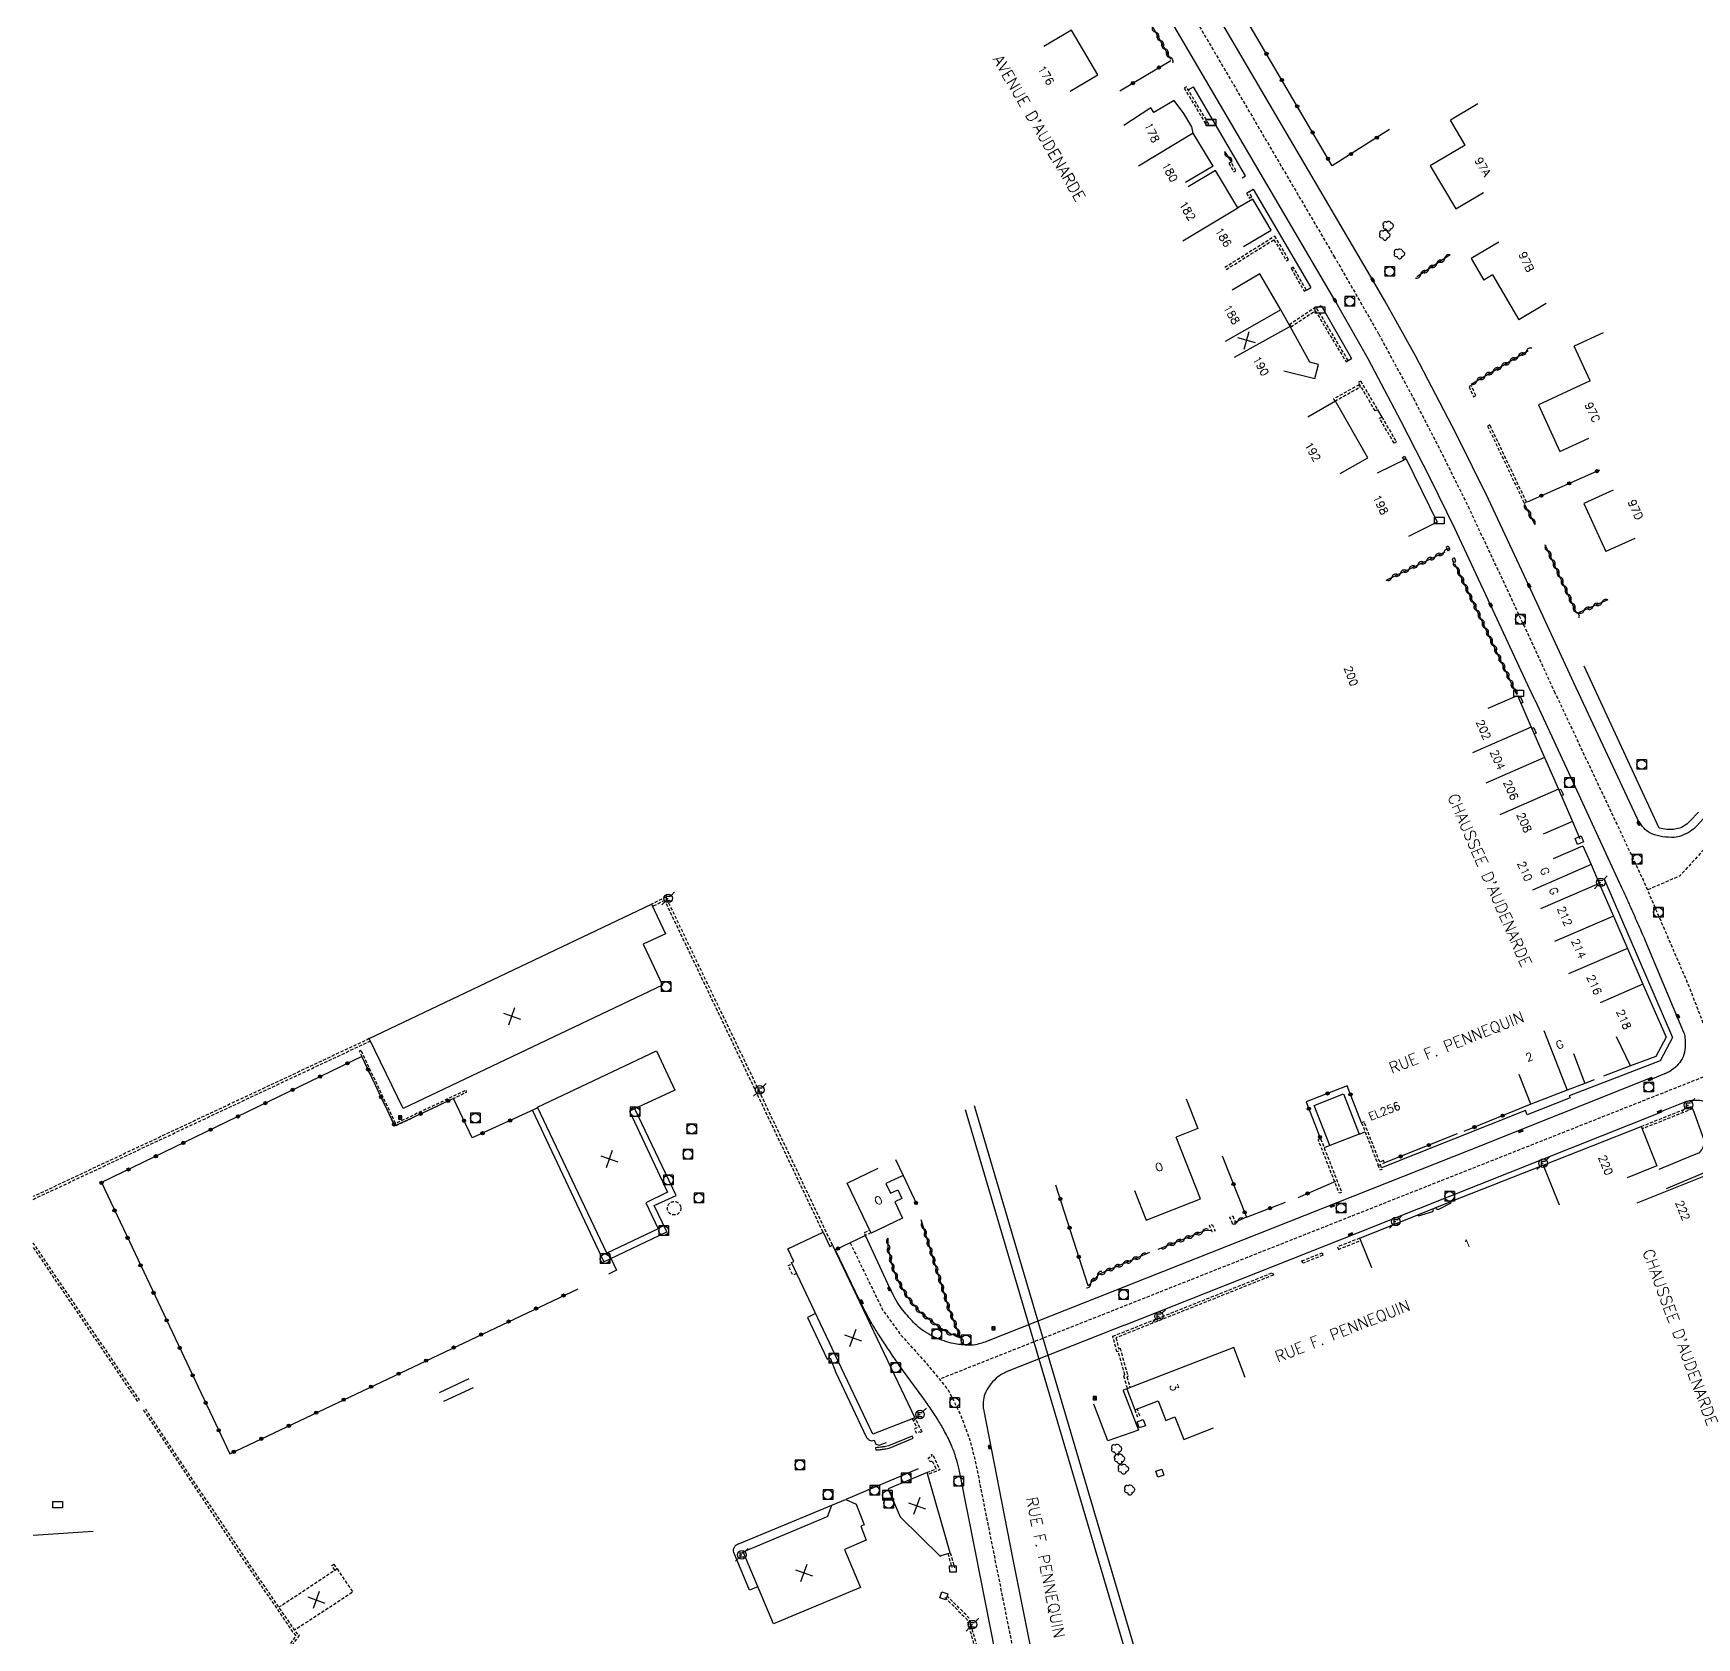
# Model space of a CAD drawing. Header units: millimetres. Extents: x 79999 to 81000, y 146000 to 147001.
# Drawn here: x 80000 to 80259.8, y 146165.5 to 146416.1 of the extents above; entities that cross this region are included whole.
import ezdxf
from ezdxf.enums import TextEntityAlignment as Align

# ---------------------------------------------------------------- set-up
doc = ezdxf.new("R2010")
doc.units = ezdxf.units.MM
doc.linetypes.add('DASHED', pattern=[0.75, 0.5, -0.25])
doc.layers.get('0').update_dxf_attribs({"linetype": 'CONTINUOUS'})
for name, color, linetype in [('W0001', 6, 'DASHED'), ('W0008', 7, 'CONTINUOUS'), ('W0100', 7, 'CONTINUOUS'), ('W0105', 7, 'CONTINUOUS'), ('W0112', 1, 'DASHED'), ('W0300', 7, 'CONTINUOUS'), ('W0310', 3, 'CONTINUOUS'), ('W0322', 7, 'CONTINUOUS'), ('W0330', 7, 'CONTINUOUS'), ('W0400', 7, 'CONTINUOUS'), ('W0420', 7, 'CONTINUOUS'), ('W0471', 7, 'CONTINUOUS'), ('W0700', 7, 'CONTINUOUS'), ('W0984', 7, 'CONTINUOUS'), ('W0989', 7, 'CONTINUOUS'), ('W0991', 7, 'CONTINUOUS'), ('W1102', 7, 'CONTINUOUS'), ('W1471', 7, 'CONTINUOUS')]:
    doc.layers.add(name, color=color, linetype=linetype)
doc.styles.get("Standard").update_dxf_attribs({"font": 'romans.shx', "width": 0.85})

# ---------------------------------------------------------------- blocks, each defined once
blk = doc.blocks.new('T1471')
at = {"color": 0, "linetype": 'Continuous', "flags": 128}
blk.add_lwpolyline([(-0.75, -0.5), (-0.75, 0.5), (0.75, 0.5), (0.75, -0.5), (-0.75, -0.5)], dxfattribs=at)
blk = doc.blocks.new('T471')
for p, q in [((-0.333334, 0.333334), (-0.333334, -0.333334)), ((-0.333334, 0.333334), (0.333334, 0.333334)), ((-0.333334, 0), (0, 0)), ((0.500001, 0.500001), (1.000002, 1.000002)), ((-0.500001, -0.500001), (-1.000002, -1.000002)), ((-0.333334, -0.333334), (0.333334, -0.333334))]:
    blk.add_line(p, q)
blk.add_ellipse((0, 0), major_axis=(0.471405, 0.471405), ratio=1, start_param=5.4977871438, end_param=11.780972451)
blk = doc.blocks.new('T400')
for p, q in [((-0.15, 0.3), (0.15, 0.3)), ((-0.15, -0.25), (-0.15, 0.3)), ((-0.15, 0.15), (0.15, 0.15)), ((-0.15, 0), (0.15, 0)), ((0.15, 0.3), (0.15, -0.25)), ((-0.15, -0.15), (0.15, -0.15)), ((-0.15, -0.25), (-0.15, -0.3)), ((-0.15, -0.3), (0.15, -0.3)), ((0.15, -0.3), (0.15, -0.25))]:
    blk.add_line(p, q)
blk = doc.blocks.new('T420')
for p, q in [((0.75, 0.75), (-0.75, 0.75)), ((-0.75, 0.75), (-0.75, -0.75)), ((0.75, 0.75), (0.75, -0.75)), ((0.75, -0.75), (-0.75, -0.75))]:
    blk.add_line(p, q)
blk.add_ellipse((0, 0), major_axis=(-0.53, 0.53), ratio=1, start_param=3.926991, end_param=10.210176)
blk = doc.blocks.new('t112o')
at = {"color": 0, "linetype": 'Continuous'}
for p, q in [((-0.5, 0.5), (0.5, 0.5)), ((-0.5, -0.5), (-0.5, 0.5)), ((0.5, 0.5), (0.5, -0.5)), ((0.5, -0.5), (-0.5, -0.5))]:
    blk.add_line(p, q, dxfattribs=at)
blk = doc.blocks.new('t322o')
at = {"color": 0, "linetype": 'Continuous'}
for radius in [0.25, 0.15]:
    blk.add_circle((0, 0), radius, dxfattribs=at)
blk = doc.blocks.new('t310o')
at = {"color": 0, "linetype": 'Continuous'}
for centre, start, end in [((-0.5, 0.38), 216.8699, 323.1304), ((0.5, -0.37), 36.8699, 143.1303)]:
    blk.add_arc(centre, 0.625, start, end, dxfattribs=at)
blk = doc.blocks.new('t330o')
at = {"color": 0, "linetype": 'Continuous'}
for p, q in [((0.25, -0.25), (-0.25, 0.25)), ((-0.25, -0.25), (0.25, 0.25)), ((-0.25, 0.25), (-0.25, -0.25)), ((0.25, 0.25), (-0.25, 0.25)), ((0.25, -0.25), (0.25, 0.25)), ((-0.25, -0.25), (0.25, -0.25)), ((-0.25, -0.25), (-0.25, -0.25))]:
    blk.add_line(p, q, dxfattribs=at)
blk = doc.blocks.new('T300')
for p, q in [((-0.8, 0.51), (-0.86, 0.34)), ((-0.86, 0.34), (-0.86, 0.17)), ((-0.86, 0.17), (-0.74, 0.06)), ((-0.69, 0.63), (-0.8, 0.51)), ((-0.8, -0.06), (-0.74, 0.06)), ((-0.74, 0.06), (-0.69, 0.11)), ((-0.57, 0.69), (-0.69, 0.63)), ((-0.46, 0.69), (-0.57, 0.69)), ((-0.29, 0.63), (-0.46, 0.69)), ((-0.29, 0.63), (-0.17, 0.74)), ((-0.23, 0.57), (-0.29, 0.63)), ((-0.17, 0.74), (-0.06, 0.8)), ((-0.06, 0.8), (0.06, 0.8)), ((0.06, 0.8), (0.23, 0.74)), ((0.23, 0.74), (0.34, 0.63)), ((0.34, 0.63), (0.4, 0.51)), ((0.46, 0.46), (0.34, 0.46)), ((0.4, 0.51), (0.4, 0.46)), ((0.57, 0.4), (0.46, 0.46)), ((0.57, 0.4), (0.69, 0.29)), ((0.69, 0.29), (0.74, 0.17)), ((0.74, 0.06), (0.69, -0.17)), ((0.74, 0.17), (0.74, 0.06)), ((-0.8, -0.17), (-0.8, -0.06)), ((-0.8, -0.23), (-0.8, -0.17)), ((-0.74, -0.34), (-0.8, -0.23)), ((-0.69, -0.4), (-0.74, -0.34)), ((-0.51, -0.46), (-0.69, -0.4)), ((-0.4, -0.46), (-0.51, -0.46)), ((-0.4, -0.46), (-0.34, -0.46)), ((-0.34, -0.46), (-0.34, -0.4)), ((-0.34, -0.51), (-0.34, -0.46)), ((-0.29, -0.63), (-0.34, -0.51)), ((-0.17, -0.74), (-0.29, -0.63)), ((-0.06, -0.8), (-0.17, -0.74)), ((0.06, -0.8), (-0.06, -0.8)), ((0.17, -0.74), (0.06, -0.8)), ((0.23, -0.69), (0.17, -0.74)), ((0.29, -0.46), (0.23, -0.46)), ((0.29, -0.63), (0.23, -0.69)), ((0.46, -0.4), (0.29, -0.46)), ((0.34, -0.51), (0.29, -0.63)), ((0.34, -0.51), (0.34, -0.46)), ((0.57, -0.34), (0.46, -0.4)), ((0.63, -0.29), (0.57, -0.34)), ((0.69, -0.17), (0.63, -0.29))]:
    blk.add_line(p, q)
blk = doc.blocks.new('t991o')
at = {"color": 0, "linetype": 'Continuous'}
for p, q in [((-1, 1), (1, -1)), ((-1, -1), (1, 1))]:
    blk.add_line(p, q, dxfattribs=at)

msp = doc.modelspace()

# ---------------------------------------------------------------- linework, layer by layer
at = {"layer": 'W0001'}
msp.add_lwpolyline([(80041.01, 146665.61), (80046.86, 146653.52), (80051.61, 146643.74), (80057.93, 146630.88), (80063.62, 146620.09), (80068.51, 146611.21), (80074.54, 146600.89), (80083.67, 146585.28), (80106.26, 146546.68), (80150.25, 146471.65), (80165.68, 146445.32), (80180.26, 146420.38), (80203.17, 146381.28), (80210.16, 146369.11), (80215.57, 146359.09), (80219.76, 146351.01), (80224.11, 146342.21), (80230.54, 146328.54), (80237.58, 146313.33)], dxfattribs=at)
at = {"layer": 'W0001', "flags": 128}
for points in [[(80237.58, 146313.33), (80251.44, 146283.9), (80258.61, 146267.27), (80269.66, 146238.44), (80275.57, 146222.79)], [(80266.99, 146295.27), (80257.16, 146284.48), (80252.13, 146282.31)], [(80263.63, 146254.19), (80141.54, 146205.9)], [(80127.59, 146227.22), (80132.67, 146216.72), (80135.5, 146212.83), (80139.43, 146208.48), (80142.93, 146204.21), (80144.84, 146200.33), (80146.31, 146196.39), (80147.25, 146192.62), (80147.96, 146188.98), (80155.82, 146149.71), (80156.1, 146146.93), (80156.1, 146145.08), (80155.58, 146143.54), (80154.36, 146142.08), (80152.59, 146140.82), (80150.43, 146139.58), (80147.43, 146138.16), (80023.21, 146080.04), (80015.71, 146073.47)]]:
    msp.add_lwpolyline(points, dxfattribs=at)
at = {"layer": 'W0008'}
for points in [[(80234.52, 146311.98), (80233.44, 146314.29), (80227.64, 146326.82), (80222.05, 146338.77), (80218.26, 146346.53), (80213.69, 146355.46), (80208.5, 146365.23), (80203.32, 146374.41), (80174.69, 146423.3), (80146.01, 146472.28), (80117.27, 146521.26), (80091.69, 146564.94), (80071.88, 146598.82), (80066.43, 146608.09), (80063.15, 146613.82), (80057.36, 146624.6), (80052.85, 146633.46), (80047.3, 146644.92), (80041.64, 146656.63), (80039.63, 146660.78), (80037.92, 146664.33)], [(80240.65, 146314.68), (80233.63, 146329.84), (80227.3, 146343.36), (80222.27, 146353.53), (80215.89, 146365.7), (80211.13, 146374.28), (80209.22, 146377.54), (80182.64, 146422.92), (80181.99, 146424.23), (80181.32, 146427.53), (80181.27, 146429.45), (80181.99, 146432.37), (80184.15, 146435.21), (80188.16, 146438.36), (80217.23, 146461.01)], [(80077.96, 146247.89), (80089.12, 146224.26), (80098.96, 146228.93), (80096.99, 146233.03), (80100.41, 146234.61), (80093.98, 146248.15)], [(80170.8, 146204.42), (80170.24, 146204.21), (80170.26, 146204.17), (80172.64, 146197.96), (80167.82, 146196.31), (80165.67, 146202.04)]]:
    msp.add_lwpolyline(points, dxfattribs=at)
at = {"layer": 'W0008', "flags": 128}
for points in [[(80260.12, 146294.48), (80258.8, 146293.08, -0.073998), (80257.71, 146292.22, -0.089129), (80256.62, 146291.83, -0.032063), (80255.76, 146291.74, -0.047191), (80255.18, 146291.77), (80253.98, 146291.96), (80242.25, 146317.27)], [(80265.91, 146298.91), (80259.79, 146292.27, -0.062951), (80258.81, 146291.45, -0.051468), (80257.43, 146290.75, -0.082507), (80256.33, 146290.52, -0.050201), (80254.51, 146290.63, -0.047266), (80252.83, 146291.07, -0.091097), (80252.04, 146291.53, -0.049547), (80251.13, 146292.5, -0.055902), (80250.51, 146293.51), (80240.65, 146314.68)], [(80234.52, 146311.98), (80240.46, 146299.22), (80247.76, 146283.39, -0.000335), (80249, 146280.7, -0.001203), (80249.35, 146279.95, -0.00271), (80249.54, 146279.52, -0.000429), (80250.74, 146276.8, -0.000403), (80251.89, 146274.17, -0.004001), (80252, 146273.91), (80257.77, 146260.11, -0.072098), (80257.99, 146259.25, -0.041828), (80258.03, 146257.73, -0.083676), (80257.69, 146256.24, -0.093073), (80256.94, 146255.09, -0.02908), (80256.04, 146254.25, -0.056296), (80255.5, 146253.91, -0.003449), (80254.94, 146253.63, -0.017846), (80254.82, 146253.58), (80252.91, 146252.81), (80252.83, 146253), (80224.41, 146241.66), (80203.6, 146233.43)], [(80170.47, 146214.36), (80206.98, 146228.84), (80254.38, 146247.66), (80254.36, 146247.76), (80258, 146249.22, -0.058811), (80258.77, 146249.43, -0.039862), (80259.93, 146249.51, -0.110599), (80261.12, 146249.22, -0.110595), (80262.08, 146248.46, -0.02401), (80262.65, 146247.69, -0.056238), (80262.83, 146247.32), (80272.42, 146221.62)], [(80259.2, 146248.1), (80260.93, 146243.27, -0.057929), (80260.92, 146242.69, -0.057929), (80260.78, 146242.13, -0.053495), (80260.54, 146241.66), (80260.2, 146241.24), (80258.81, 146240.67)], [(80203.6, 146233.43), (80149.15, 146211.9, -0.047386), (80147.19, 146211.3, -0.070722), (80145.82, 146211.21, -0.0273), (80143.75, 146211.48, -0.036804), (80142.26, 146211.88, -0.057104), (80139.36, 146213.26, -0.067335), (80137.27, 146215.01, -0.025416), (80135.4, 146217.27, -0.045393), (80134.54, 146218.68), (80133.49, 146220.82), (80129.98, 146228.36)]]:
    msp.add_lwpolyline(points, format="xyb", dxfattribs=at)
for points in [[(80232.28, 146312.45), (80231.98, 146312.32)], [(80232.28, 146312.45), (80232.67, 146311.59)], [(80232.67, 146311.59), (80232.36, 146311.45)], [(80234.37, 146307.62), (80234.1, 146307.5)], [(80234.37, 146307.62), (80234.76, 146306.8)], [(80234.76, 146306.8), (80234.46, 146306.67)], [(80238.6, 146298.02), (80238.29, 146297.89)], [(80238.6, 146298.02), (80239, 146297.17)], [(80239, 146297.17), (80238.67, 146297.03)], [(80245.3, 146284.15), (80256.05, 146259.28), (80254.1, 146255.62), (80239.93, 146250.15), (80240.08, 146249.84), (80233.34, 146247.17)], [(80233.06, 146247.88), (80210.57, 146238.9)], [(80233.34, 146247.17), (80233.06, 146247.88)], [(80258.81, 146240.67), (80253.89, 146238.64)], [(80262.62, 146238.79), (80255.04, 146235.66)], [(80138.22, 146191.94), (80126.91, 146187.13)]]:
    msp.add_lwpolyline(points, dxfattribs=at)
at = {"layer": 'W0008'}
for points in [[(80153.42, 146147.29), (80147.14, 146179.21), (80144.77, 146191.05, 0.012182), (80144.56, 146192.02, 0.0072), (80144.12, 146193.64, 0.03279), (80143.46, 146195.5, 0.025569), (80142.35, 146197.77, 0.007377), (80141.33, 146199.54, 0.013275), (80140.72, 146200.5, 0.003001), (80139.48, 146202.33, 0.007659), (80138.97, 146203.03), (80135.2, 146208.18, -0.01087), (80135.15, 146208.24, -0.000348), (80133.77, 146210.31, -0.001041), (80132.51, 146212.21, -0.001539), (80131.66, 146213.5, -0.020218), (80130.57, 146215.32, -0.012841), (80129.06, 146218.28), (80125.28, 146226.18)], [(80122.2, 146216.17), (80120.91, 146215.56), (80124.03, 146209.06), (80124.45, 146209.26), (80125.34, 146206.95), (80130.11, 146196.9, 0.090372), (80130.26, 146196.69, 0.049112), (80130.64, 146196.39, 0.139344), (80130.92, 146196.31, 0.091557), (80131.34, 146196.38), (80131.61, 146195.79), (80132.12, 146195.61), (80133.27, 146196.04)], [(80170.47, 146214.36), (80152.13, 146207.11, 0.020945), (80152.05, 146207.07, 0.00285), (80151.49, 146206.79, 0.063746), (80150.41, 146206.06, 0.051909), (80149.34, 146204.88, 0.068294), (80148.63, 146203.59, 0.08138), (80148.38, 146202.38, 0.013112), (80148.37, 146201.5, 0.045529), (80148.4, 146201.25), (80152.98, 146178.03), (80158.14, 146152.06, -0.00878)], [(80113.17, 146173.51), (80111.9, 146172.97), (80109.43, 146178.86, -0.080084), (80109.36, 146179.23, -0.118435), (80109.41, 146179.48, -0.05631), (80109.66, 146179.88, -0.100312), (80109.86, 146180.05, -0.008205), (80110.17, 146180.21, -0.019951), (80110.3, 146180.27), (80124.71, 146186.23)]]:
    msp.add_lwpolyline(points, format="xyb", dxfattribs=at)
msp.add_lwpolyline([(80137.3, 146197.03), (80133.59, 146195.5), (80133.1, 146195.4, -0.011172), (80132.6, 146195.31, -0.011199), (80132.09, 146195.25, -0.011199), (80131.58, 146195.21), (80131.6, 146194.86, 0.011199), (80132.13, 146194.9, 0.011199), (80132.65, 146194.97, 0.011258), (80133.17, 146195.06), (80133.69, 146195.17), (80137.43, 146196.7)], format="xyb", close=True, dxfattribs=at)
at = {"layer": 'W0100'}
for p, q in [((80225.65, 146405.07), (80221.35, 146402.52)), ((80223.67, 146398.61), (80221.35, 146402.52)), ((80223.67, 146398.61), (80218.21, 146395.37)), ((80184.29, 146395.36), (80180, 146392.78)), ((80184.68, 146394.66), (80180.38, 146392.1)), ((80188.15, 146388.81), (80184.68, 146394.66)), ((80227.92, 146378.34), (80226.58, 146377.55)), ((80227.92, 146378.34), (80232.02, 146371.34)), ((80236.33, 146373.87), (80232.02, 146371.34)), ((80245.22, 146369.33), (80240.68, 146367.24)), ((80243.18, 146361.8), (80240.68, 146367.24)), ((80243.18, 146361.8), (80235.1, 146358.08)), ((80250.18, 146337.21), (80245.62, 146335.15))]:
    msp.add_line(p, q, dxfattribs=at)
for points in [[(80161.96, 146407.06), (80166.27, 146409.61), (80162.16, 146416.56), (80157.85, 146414.02)], [(80184.29, 146395.36), (80181.2, 146400.49), (80180.95, 146401.48), (80179.73, 146403.58), (80178.19, 146405.59), (80175.03, 146403.72), (80174.57, 146404.43), (80170.37, 146401.71)], [(80218.21, 146395.37), (80222.2, 146388.65), (80226.5, 146391.2)], [(80189.06, 146382.81), (80193.36, 146385.36), (80190.5, 146390.2), (80188.15, 146388.81)], [(80228.92, 146383.45), (80224.61, 146380.92), (80226.58, 146377.55)], [(80195.33, 146363.36), (80200.18, 146362.16), (80200.73, 146364.35), (80199.41, 146364.72), (80196.35, 146370.28), (80194.86, 146372.9), (80191.59, 146378.51), (80187.27, 146375.99)], [(80204.12, 146347.32), (80208.46, 146349.8), (80203.4, 146358.64), (80199.06, 146356.16)], [(80235.1, 146358.08), (80238.46, 146350.79), (80243, 146352.88)], [(80209.96, 146347.45), (80214.46, 146349.64), (80219.28, 146339.72), (80214.79, 146337.53)], [(80246.77, 146344.74), (80242.21, 146342.68), (80245.62, 146335.15)]]:
    msp.add_lwpolyline(points, dxfattribs=at)
at = {"layer": 'W0100', "flags": 128}
for points in [[(80227.24, 146310.68), (80231.82, 146312.69)], [(80231.82, 146312.69), (80233.99, 146307.75), (80236.06, 146302.99), (80238.23, 146298.03), (80240.41, 146293.02)], [(80240.41, 146293.02), (80235.83, 146291.03)], [(80237.46, 146287.23), (80242.05, 146289.22)], [(80242.05, 146289.22), (80243.33, 146286.27), (80244.61, 146283.33), (80246.82, 146278.22), (80249, 146273.17), (80251.4, 146267.59), (80255.05, 146259.31), (80253.46, 146256.31), (80249.48, 146254.85)], [(80249.48, 146254.85), (80247.3, 146259.38)], [(80240.56, 146256.77), (80242.37, 146252.11), (80239.59, 146251.03), (80233.92, 146248.84), (80232.12, 146253.5)], [(80180.07, 146249.69), (80181.9, 146245.04)], [(80172.01, 146235.39), (80173.85, 146230.74), (80182.34, 146234.09), (80178.54, 146243.71)], [(80181.9, 146245.04), (80178.54, 146243.71)], [(80207.2, 146227.93), (80216.28, 146231.6), (80221.43, 146233.64), (80235.87, 146239.35), (80251.17, 146245.38), (80253.62, 146239.23)], [(80134.7, 146240.2), (80135.88, 146237.74), (80133.18, 146236.45), (80133.91, 146234.94), (80135.04, 146235.49), (80135.68, 146234.13), (80134.56, 146233.59), (80135.77, 146231.08), (80130.87, 146228.72), (80127.11, 146236.55), (80131.98, 146238.89)], [(80253.62, 146239.23), (80248.97, 146237.38)], [(80250.54, 146233.45), (80262.74, 146238.34), (80265.55, 146230.84)], [(80209.07, 146223.3), (80207.2, 146227.93)], [(80189.31, 146206.2), (80187.51, 146210.87), (80170.8, 146204.42), (80172.07, 146201.14), (80175.7, 146202.55), (80176.88, 146199.49), (80178.33, 146200.04), (80179.7, 146196.5), (80184.37, 146198.3)], [(80126.91, 146187.13), (80128.55, 146186.41), (80129.79, 146183.19), (80129.24, 146182.98), (80130.09, 146180.77), (80126.72, 146179.31), (80129.2, 146173.38), (80115.61, 146167.7), (80110.87, 146178.98), (80124.14, 146184.53), (80124.11, 146184.58), (80124.71, 146186.23), (80126.89, 146187.13)]]:
    msp.add_lwpolyline(points, dxfattribs=at)
for points in [[(80095.28, 146273.82), (80098.31, 146267.45), (80057.79, 146248.16), (80052.49, 146259.09), (80096.55, 146280.09), (80098.75, 146275.48), (80095.28, 146273.82)], [(80095.67, 146233.47), (80097.62, 146229.4), (80089.58, 146225.61), (80078.76, 146248.39), (80097.36, 146257.17), (80100.2, 146251.07), (80093.12, 146247.75), (80099.09, 146235.1)], [(80137.7, 146199.87), (80131.16, 146197.31), (80125.25, 146209.73), (80118.43, 146224.12), (80118.8, 146224.3), (80117.87, 146226.27), (80123.36, 146228.88), (80124.42, 146226.66), (80124.83, 146226.84)], [(80139.62, 146191.34), (80133.51, 146188.78), (80135.39, 146184.4), (80141.65, 146178.26), (80141.79, 146178.4), (80143.23, 146178.82)]]:
    msp.add_lwpolyline(points, close=True, dxfattribs=at)
at = {"layer": 'W0100'}
msp.add_lwpolyline([(80204.67, 146250.45), (80207.12, 146244.2), (80202.54, 146242.4), (80200.09, 146248.66)], close=True, dxfattribs=at)
at = {"layer": 'W0105'}
for p, q in [((80180.39, 146407.27), (80181.21, 146407.74)), ((80189.35, 146393.82), (80181.21, 146407.74)), ((80188.83, 146393.52), (80189.35, 146393.82)), ((80189.85, 146391.33), (80190.55, 146391.74)), ((80190.55, 146391.74), (80199.55, 146376.39)), ((80198.87, 146375.99), (80199.55, 146376.39)), ((80200.44, 146373.19), (80201.16, 146373.6)), ((80201.16, 146373.6), (80205.93, 146365.28)), ((80205.41, 146364.98), (80205.93, 146365.28)), ((80209.97, 146357.29), (80210.63, 146356.16))]:
    msp.add_line(p, q, dxfattribs=at)
msp.add_lwpolyline([(80009.38, 146182.11), (80000, 146181.5)], dxfattribs=at)
at = {"layer": 'W0112'}
for p, q in [((80180.11, 146407.74), (80179.77, 146407.53)), ((80183.62, 146401.89), (80180.11, 146407.74)), ((80187.1, 146395.98), (80186.75, 146395.78)), ((80187.86, 146394.65), (80187.1, 146395.98)), ((80189.85, 146391.33), (80189.5, 146391.13)), ((80190.32, 146390.52), (80189.85, 146391.33)), ((80186.12, 146379.55), (80193.93, 146384.43)), ((80186.34, 146379.2), (80193.8, 146383.87)), ((80196.08, 146380.76), (80193.93, 146384.43)), ((80196.81, 146379.56), (80196.47, 146379.36)), ((80198.85, 146376.02), (80196.81, 146379.56)), ((80200.36, 146373.32), (80196.2, 146370.56)), ((80205.4, 146364.99), (80200.36, 146373.32)), ((80207.1, 146361.21), (80203.11, 146358.99)), ((80207.32, 146361.79), (80209.96, 146357.31)), ((80224.26, 146360.91), (80224.97, 146359.34)), ((80203.11, 146358.99), (80203.3, 146358.64)), ((80224.97, 146359.34), (80225.34, 146359.51)), ((80209.96, 146357.31), (80209.62, 146357.11)), ((80210.64, 146356.16), (80212.91, 146352.27)), ((80227.16, 146354.76), (80232.88, 146342.7)), ((80212.91, 146352.27), (80212.57, 146352.07)), ((80214.2, 146350.04), (80214.41, 146349.69)), ((80214.41, 146349.69), (80214.06, 146349.48)), ((80232.88, 146342.7), (80233.24, 146342.87)), ((80221.03, 146335.98), (80220.68, 146335.79)), ((80221.3, 146335.48), (80221.03, 146335.98)), ((80222, 146334.15), (80221.62, 146334.02)), ((80222.2, 146333.59), (80222, 146334.15))]:
    msp.add_line(p, q, dxfattribs=at)
for points in [[(80179.77, 146407.53), (80183.28, 146401.69), (80183.62, 146401.89)], [(80186.75, 146395.78), (80187.51, 146394.45), (80187.86, 146394.65)], [(80189.5, 146391.13), (80189.98, 146390.32), (80190.32, 146390.52)], [(80193.8, 146383.87), (80195.74, 146380.56), (80196.08, 146380.76)], [(80196.47, 146379.36), (80198.51, 146375.82), (80198.85, 146376.02)], [(80196.2, 146370.56), (80196.42, 146370.23), (80200.24, 146372.76)], [(80200.24, 146372.76), (80205.06, 146364.78), (80205.4, 146364.99)], [(80203.3, 146358.64), (80207.29, 146360.86), (80207.1, 146361.21)], [(80209.62, 146357.11), (80206.98, 146361.59), (80207.32, 146361.79)], [(80225.34, 146359.51), (80224.62, 146361.08), (80224.26, 146360.91)], [(80212.57, 146352.07), (80210.29, 146355.96), (80210.64, 146356.16)], [(80233.24, 146342.87), (80227.52, 146354.93), (80227.16, 146354.76)], [(80214.06, 146349.48), (80213.86, 146349.84), (80214.2, 146350.04)], [(80220.68, 146335.79), (80220.95, 146335.29), (80221.3, 146335.48)], [(80221.62, 146334.02), (80221.82, 146333.46), (80222.2, 146333.59)], [(80124.83, 146226.84), (80113.47, 146250.74), (80099.14, 146280.55), (80098.84, 146281.18), (80096.55, 146280.09)], [(80123.36, 146228.88), (80106.87, 146263.46), (80106.87, 146263.46), (80098.65, 146280.65), (80096.72, 146279.73)], [(80251.17, 146245.38), (80259.04, 146248.51), (80259.18, 146248.14), (80251.32, 146245.01)], [(80207.2, 146227.93), (80203.7, 146226.57), (80203.85, 146226.19), (80207.34, 146227.56)], [(80170.93, 146204.47), (80170.31, 146206.53), (80170.51, 146206.61), (80169.48, 146210.24), (80169.27, 146210.17), (80168.63, 146212.62), (80193.55, 146222.54), (80193.7, 146222.17), (80169.11, 146212.38), (80169.55, 146210.68), (80169.75, 146210.75), (80171, 146206.37), (80170.8, 146206.29), (80171.31, 146204.62)], [(80047.13, 146176.07), (80046.62, 146176.83), (80046.95, 146177.05), (80047.46, 146176.29), (80038.38, 146170.3)]]:
    msp.add_lwpolyline(points, dxfattribs=at)
at = {"layer": 'W0112', "flags": 128}
for points in [[(80052.49, 146259.09), (80000, 146234.44)], [(80000, 146234), (80052.66, 146258.73)], [(80210.37, 146239.41), (80210.67, 146238.66), (80210.39, 146238.54), (80210.09, 146239.3)], [(80130.85, 146228.76), (80129.98, 146228.36), (80129.79, 146228.82), (80130.64, 146229.2)], [(80000, 146226.47), (80016.25, 146202.49), (80016.58, 146202.71), (80000, 146227.18)], [(80119.23, 146222.43), (80118.65, 146222.15), (80117.93, 146223.65), (80118.52, 146223.93)], [(80142.4, 146171.83), (80145.8, 146168.45), (80152.25, 146145.84), (80132.73, 146136.75), (80061.55, 146103.34), (80056.39, 146115.77), (80039.43, 146156.73), (80037.82, 146160.64), (80041.57, 146165.92), (80041.3, 146166.11), (80040.83, 146166.73), (80033.42, 146177.53), (80017.57, 146201.22), (80017.24, 146201), (80033.09, 146177.3), (80040.51, 146166.48), (80041.01, 146165.83), (80037.36, 146160.69), (80039.06, 146156.58), (80056.02, 146115.61), (80061.34, 146102.8), (80132.9, 146136.39), (80152.73, 146145.62), (80146.54, 146167.32), (80146.16, 146168.66), (80142.53, 146172.26)], [(80137.3, 146199.75), (80138, 146198.3), (80137.67, 146198.14), (80137.93, 146197.53), (80138.55, 146197.74), (80138.64, 146197.55), (80138.84, 146197.64), (80137.67, 146200.06)], [(80172.07, 146201.14), (80172.45, 146200.08), (80172.82, 146200.22), (80172.44, 146201.29)], [(80139.62, 146191.34), (80141.01, 146191.92), (80140.97, 146192.02), (80140.54, 146192.93), (80140.43, 146193.16), (80140.09, 146193), (80139.8, 146193.6), (80140.39, 146193.94), (80140.3, 146194.13), (80140.49, 146194.21), (80141.58, 146191.76), (80139.72, 146191.01)], [(80142.85, 146178.71), (80143.47, 146176.53)], [(80143.23, 146178.82), (80143.91, 146176.48)], [(80047.46, 146176.29), (80049.92, 146172.66), (80040.83, 146166.73)]]:
    msp.add_lwpolyline(points, dxfattribs=at)
for points in [[(80051.19, 146257.26), (80050.91, 146257.13), (80056.45, 146245.42), (80058.56, 146246.42), (80067.74, 146250.77), (80067.61, 146251.04), (80058.43, 146246.7), (80056.59, 146245.83)], [(80201.09, 146243.46), (80204.35, 146235.1), (80203.98, 146234.96), (80200.71, 146243.31)], [(80187.35, 146231.4), (80187.78, 146230.41), (80187.34, 146230.22), (80186.91, 146231.21)], [(80184.16, 146230.09), (80184.59, 146229.1), (80184.15, 146228.91), (80183.72, 146229.9)]]:
    msp.add_lwpolyline(points, close=True, dxfattribs=at)
at = {"layer": 'W0112'}
for points in [[(80210.9, 146240.06), (80210.31, 146239.82), (80207.86, 146246.11), (80207.49, 146245.96), (80210.09, 146239.3), (80211.05, 146239.69)], [(80201.44, 146225.27), (80198.31, 146224.02), (80198.16, 146224.39), (80201.3, 146225.64)]]:
    msp.add_lwpolyline(points, close=True, dxfattribs=at)
at = {"layer": 'W0112', "flags": 128}
msp.add_lwpolyline([(80101.15, 146232.65, -1), (80099.04, 146232.57, -1)], format="xyb", close=True, dxfattribs=at)
at = {"layer": 'W0310'}
for p, q in [((80173.35, 146419.74), (80177.66, 146412.04)), ((80187.2, 146395.94), (80186.14, 146397.63)), ((80221.3, 146381.47), (80216.09, 146378.04)), ((80224.62, 146361.29), (80233.52, 146366.56)), ((80232.94, 146342.52), (80234.55, 146339.37)), ((80211.31, 146330.7), (80220.54, 146335.12)), ((80231.75, 146312.83), (80222.04, 146333.25))]:
    msp.add_line(p, q, dxfattribs=at)
msp.add_lwpolyline([(80245.94, 146327.61), (80241.1, 146325.49), (80236.17, 146336.22)], dxfattribs=at)
at = {"layer": 'W0310', "flags": 128}
msp.add_lwpolyline([(80138.65, 146230.84), (80143.03, 146216.92), (80144.85, 146212.33, -0.024519), (80142.76, 146213.26, -0.041956), (80141.62, 146213.96, -0.011416), (80139.11, 146215.89, -0.033169), (80138.31, 146216.63, -0.025537), (80137.21, 146217.91, -0.024505), (80136.21, 146219.35, -0.026527), (80135.09, 146221.37, -0.031468), (80134.35, 146223.17, -0.019629), (80134.05, 146224.18, -0.010964), (80133.63, 146226.03, -0.03505), (80133.54, 146226.67, -0.018051), (80133.51, 146227.92)], format="xyb", dxfattribs=at)
for points in [[(80189.53, 146231.2), (80189.53, 146231.2), (80187.75, 146230.46)], [(80184.09, 146229.06), (80183.12, 146229.12), (80175.65, 146226.18)], [(80174.38, 146225.71), (80166.51, 146222.33), (80164.76, 146220.5)]]:
    msp.add_lwpolyline(points, dxfattribs=at)
at = {"layer": 'W0322'}
for p, q in [((80169.71, 146407.1), (80177.71, 146411.86)), ((80233.38, 146342.94), (80244.69, 146347.89))]:
    msp.add_line(p, q, dxfattribs=at)
msp.add_lwpolyline([(80211.86, 146401.04), (80202.89, 146395.39), (80189.18, 146418.73)], dxfattribs=at)
at = {"layer": 'W0322', "flags": 128}
for points in [[(80240.41, 146293.02), (80241.58, 146290.3)], [(80078.81, 146248.28), (80068.57, 146243.59), (80065.62, 146249.75), (80058.55, 146246.44), (80056.46, 146245.46), (80051.32, 146256.33), (80010.65, 146236.61), (80014.54, 146228.38), (80030.68, 146194.27), (80085.09, 146220.05)], [(80249.48, 146254.85), (80245.26, 146253.23)], [(80207.49, 146245.96), (80205.23, 146251.74), (80198.83, 146249.23), (80201.09, 146243.46)], [(80243.79, 146252.67), (80242.37, 146252.11)], [(80233.92, 146248.84), (80223.45, 146244.61)], [(80207.12, 146244.2), (80208.04, 146244.55)], [(80222.4, 146244.22), (80211.05, 146239.69)], [(80185.73, 146240.81), (80189.53, 146231.2), (80195.61, 146233.58)], [(80202.54, 146242.4), (80201.64, 146242.05)], [(80135.88, 146237.74), (80138.01, 146233.19)], [(80164.76, 146220.5), (80159.74, 146236.21)], [(80203.39, 146236.78), (80197.5, 146234.26)], [(80129.98, 146228.36), (80125.19, 146226.07)], [(80089.79, 146225.7), (80091.1, 146222.93), (80089.84, 146222.32)]]:
    msp.add_lwpolyline(points, dxfattribs=at)
at = {"layer": 'W0700', "flags": 128}
for points in [[(80146.99, 146248.63), (80180.56, 146134.94)], [(80179.12, 146134.52), (80145.62, 146247.98)], [(80063.47, 146203.84), (80068.11, 146206)], [(80064.11, 146202.48), (80068.75, 146204.64)]]:
    msp.add_lwpolyline(points, dxfattribs=at)
at = {"layer": 'W1102'}
for p, q in [((80181.2, 146400.49), (80172.63, 146395.34)), ((80179.56, 146383.7), (80188.15, 146388.81)), ((80194.86, 146372.9), (80186.17, 146367.96)), ((80196.35, 146370.28), (80187.59, 146365.46))]:
    msp.add_line(p, q, dxfattribs=at)
at = {"layer": 'W1102', "flags": 128}
for points in [[(80233.99, 146307.75), (80224.83, 146303.74)], [(80236.06, 146302.99), (80226.9, 146299)], [(80238.23, 146298.03), (80229.06, 146294.03)], [(80243.33, 146286.27), (80234.16, 146282.28)], [(80244.61, 146283.33), (80235.44, 146279.35)], [(80246.82, 146278.22), (80237.64, 146274.26)], [(80249, 146273.17), (80239.81, 146269.21)], [(80251.4, 146267.59), (80244.75, 146264.7)], [(80235.97, 146260.35), (80239.59, 146251.03)], [(80235.87, 146239.35), (80238.32, 146233.14)], [(80216.28, 146231.6), (80216.36, 146231.41), (80218.59, 146232.09), (80218.72, 146232.35), (80218.65, 146232.54), (80219.08, 146232.71), (80219.15, 146232.52), (80219.43, 146232.42), (80221.5, 146233.46), (80221.43, 146233.64)]]:
    msp.add_lwpolyline(points, dxfattribs=at)

# ---------------------------------------------------------------- block references
at = {"layer": 'W0112'}
for p, rotation in [((80241.5, 146290.09), 112.8188571051784), ((80173.07, 146198.96), 289.2015390351303), ((80175.96, 146191.23), 289.9119356946894), ((80143.64, 146176.28), 270.4180338793262), ((80142.22, 146172.09), 252.2103327267462)]:
    msp.add_blockref('t112o', p, dxfattribs=dict(at, rotation=rotation))
at = {"layer": 'W0300'}
for p in [(80211.68, 146385.97), (80211.14, 146384.55), (80213.42, 146381.63), (80169.26, 146194.98), (80169.72, 146193.45), (80170.32, 146191.87), (80171.29, 146188.62)]:
    msp.add_blockref('T300', p, dxfattribs=at)
at = {"layer": 'W0310'}
for p, rotation in [((80175.3, 146416.25), 299.2305105729836), ((80176.04, 146414.94), 299.2305105729836), ((80176.77, 146413.63), 299.2305105729836), ((80177.5, 146412.32), 299.2305105729836), ((80186.67, 146396.79), 122.2128262037728), ((80220.47, 146380.92), 213.3154852059503), ((80216.71, 146378.45), 213.3154852059503), ((80217.96, 146379.27), 213.3154852059503), ((80219.21, 146380.09), 213.3154852059503), ((80230.65, 146364.85), 30.62840351208934), ((80231.94, 146365.62), 30.62840351208934), ((80233.23, 146366.38), 30.62840351208934), ((80226.77, 146362.56), 30.62840351208934), ((80228.06, 146363.32), 30.62840351208934), ((80229.35, 146364.09), 30.62840351208934), ((80225.48, 146361.8), 30.62840351208934), ((80233.39, 146341.63), 297.1152392757352), ((80234.08, 146340.29), 297.1152392757352), ((80217.62, 146333.72), 25.54398517597578), ((80218.98, 146334.37), 25.54398517597578), ((80220.33, 146335.02), 25.54398517597578), ((80236.62, 146335.24), 114.7046650594003), ((80237.25, 146333.88), 114.7046650594003), ((80212.21, 146331.14), 25.54398517597578), ((80213.56, 146331.78), 25.54398517597578), ((80214.92, 146332.43), 25.54398517597578), ((80216.27, 146333.08), 25.54398517597578), ((80222.3, 146332.7), 115.4259616816167), ((80222.95, 146331.34), 115.4259616816167), ((80237.88, 146332.51), 114.7046650594003), ((80238.5, 146331.15), 114.7046650594003), ((80223.59, 146329.99), 115.4259616816167), ((80224.24, 146328.63), 115.4259616816167), ((80239.13, 146329.79), 114.7046650594003), ((80239.76, 146328.42), 114.7046650594003), ((80224.88, 146327.28), 115.4259616816167), ((80225.53, 146325.92), 115.4259616816167), ((80240.38, 146327.06), 114.7046650594003), ((80241.01, 146325.7), 114.7046650594003), ((80242.27, 146326), 203.5908945308179), ((80243.65, 146326.6), 203.5908945308179), ((80245.02, 146327.2), 203.5908945308179), ((80226.17, 146324.57), 115.4259616816167), ((80226.81, 146323.21), 115.4259616816167), ((80227.46, 146321.86), 115.4259616816167), ((80228.1, 146320.51), 115.4259616816167), ((80228.74, 146319.15), 115.4259616816167), ((80229.39, 146317.8), 115.4259616816167), ((80230.03, 146316.44), 115.4259616816167), ((80230.68, 146315.09), 115.4259616816167), ((80231.32, 146313.73), 115.4259616816167), ((80139.1, 146229.41), 287.4475576566439), ((80188.14, 146230.62), 202.4689237121779), ((80133.53, 146226.96), 92.71205814433138), ((80139.55, 146227.98), 287.4475576566439), ((80178.44, 146227.28), 201.5008105981756), ((80179.83, 146227.83), 201.5008105981756), ((80181.23, 146228.38), 201.5008105981756), ((80182.62, 146228.93), 201.5008105981756), ((80133.75, 146225.48), 102.4494653908677), ((80140, 146226.55), 287.4475576566439), ((80140.45, 146225.12), 287.4475576566439), ((80173.01, 146225.12), 203.2574222256863), ((80177.04, 146226.73), 201.5008105981756), ((80134.1, 146224.02), 104.939334913781), ((80134.56, 146222.6), 110.9857010328091), ((80140.9, 146223.69), 287.4475576566439), ((80141.35, 146222.26), 287.4475576566439), ((80166.21, 146222.02), 226.2972630300895), ((80167.49, 146222.75), 203.2574222256863), ((80168.87, 146223.34), 203.2574222256863), ((80170.25, 146223.93), 203.2574222256863), ((80171.63, 146224.53), 203.2574222256863), ((80135.17, 146221.22), 116.3580989842845), ((80135.88, 146219.9), 120.3022046259635), ((80141.8, 146220.83), 287.4475576566439), ((80142.25, 146219.4), 287.4475576566439), ((80165.18, 146220.93), 226.2972630300895), ((80136.68, 146218.64), 124.7368633262614), ((80137.59, 146217.44), 129.7097406144373), ((80142.7, 146217.96), 287.4475576566439), ((80143.17, 146216.54), 291.6849047280354), ((80138.6, 146216.34), 136.3877325286322), ((80139.75, 146215.38), 141.7547093773944), ((80140.94, 146214.46), 142.9937221754021), ((80143.73, 146215.15), 291.6849047280354), ((80144.28, 146213.76), 291.6849047280354), ((80142.16, 146213.59), 148.4181797819022), ((80143.49, 146212.91), 155.3087247150602), ((80144.84, 146212.36), 291.6849047280354)]:
    msp.add_blockref('t310o', p, dxfattribs=dict(at, rotation=rotation))
at = {"layer": 'W0322'}
for p, rotation in [((80192.62, 146412.87), 120.4363118844982), ((80175.83, 146410.74), 30.73474393453641), ((80171.75, 146408.31), 30.73474393453641), ((80195.03, 146408.78), 120.4363118844982), ((80197.43, 146404.68), 120.4363118844982), ((80199.84, 146400.59), 120.4363118844982), ((80209.85, 146399.78), 212.2145237866025), ((80202.24, 146396.49), 120.4363118844982), ((80205.83, 146397.24), 212.2145237866025), ((80244.26, 146347.71), 23.67690520349358), ((80239.9, 146345.8), 23.67690520349358), ((80235.56, 146343.89), 23.67690520349358), ((80049.07, 146255.24), 205.875248902667), ((80052.28, 146254.29), 115.3148827028149), ((80040.52, 146251.1), 205.875248902667), ((80044.8, 146253.17), 205.875248902667), ((80036.25, 146249.02), 205.875248902667), ((80054.31, 146250), 115.3148827028149), ((80064.81, 146249.37), 205.0540528475502), ((80202.16, 146250.54), 201.3684906733708), ((80205.76, 146250.39), 111.3646350439893), ((80031.98, 146246.95), 205.875248902667), ((80056.34, 146245.7), 115.3148827028149), ((80060.51, 146247.36), 205.0540528475502), ((80067.28, 146246.27), 115.4948991758842), ((80074.49, 146246.3), 204.6037797537016), ((80199.25, 146248.15), 291.3646350438939), ((80229.51, 146247.06), 202.0046704782692), ((80027.7, 146244.88), 205.875248902667), ((80070.18, 146244.32), 204.6037797537016), ((80200.98, 146243.72), 291.3646350438939), ((80225.11, 146245.28), 202.0046704782692), ((80019.15, 146240.73), 205.875248902667), ((80023.43, 146242.81), 205.875248902667), ((80213.58, 146240.7), 201.748729225029), ((80217.99, 146242.46), 201.748729225029), ((80014.88, 146238.66), 205.875248902667), ((80010.66, 146236.57), 295.3307261504435), ((80187.47, 146236.39), 291.5674644464162), ((80137.89, 146233.44), 295.0752149295064), ((80160.42, 146234.07), 107.7307019978364), ((80199.03, 146234.92), 203.1542896823113), ((80012.7, 146232.27), 295.3307261504435), ((80189.22, 146231.97), 291.5674644464162), ((80193.17, 146232.62), 21.36388496068092), ((80014.73, 146227.98), 295.3307261504175), ((80161.87, 146229.55), 107.7307019978364), ((80125.69, 146226.31), 205.5132505024947), ((80163.31, 146225.02), 107.7307019978364), ((80016.76, 146223.69), 295.3307261504175), ((80018.79, 146219.39), 295.3307261504175), ((80082.83, 146218.98), 25.35394825741442), ((80020.83, 146215.1), 295.3307261504175), ((80074.25, 146214.92), 25.35394825741442), ((80078.54, 146216.95), 25.35394825741442), ((80069.96, 146212.88), 25.35394825741442), ((80022.86, 146210.81), 295.3307261504175), ((80065.66, 146210.85), 25.35394825741442), ((80057.08, 146206.78), 25.35394825741442), ((80061.37, 146208.81), 25.35394825741442), ((80024.89, 146206.51), 295.3307261504175), ((80052.79, 146204.75), 25.35394825741442), ((80026.92, 146202.22), 295.3307261504175), ((80048.49, 146202.71), 25.35394825741442), ((80044.2, 146200.68), 25.35394825741442), ((80028.96, 146197.93), 295.3307261504175), ((80035.62, 146196.61), 25.35394825741442), ((80039.91, 146198.64), 25.35394825741442), ((80031.32, 146194.58), 25.35394825741442)]:
    msp.add_blockref('t322o', p, dxfattribs=dict(at, rotation=rotation))
at = {"layer": 'W0330'}
for p in [(80057.31, 146246.78), (80149.98, 146213.86), (80165.8, 146202.96)]:
    msp.add_blockref('t330o', p, dxfattribs=at)
at = {"layer": 'W0400'}
for p, rotation in [((80209.22, 146377.54), 210.2541732788087), ((80203.32, 146374.41), 29.44814300628389), ((80233.63, 146329.84), 204.8459854125976), ((80227.64, 146326.82), 24.8281097417153), ((80250.8, 146292.72), 213.8681820941994), ((80256.89, 146262.6), 22.69888922114881), ((80252.6, 146252.75), 111.7573020700195), ((80254.04, 146247.69), 111.6585669886707), ((80232.32, 146244.65), 291.7573020678094), ((80202.9, 146232.99), 111.5674644485695), ((80205.77, 146228.52), 111.6348024635671), ((80133.73, 146219.98), 206.2458148516968), ((80129.38, 146217.96), 205.9418056545783), ((80149.42, 146195.29), 191.1701332055006)]:
    msp.add_blockref('T400', p, dxfattribs=dict(at, rotation=rotation))
at = {"layer": 'W0420'}
for p in [(80211.85, 146378.89), (80205.64, 146374.21), (80232.27, 146324.59), (80251.22, 146301.9), (80239.92, 146299.07), (80250.52, 146287.09), (80253.82, 146278.82), (80098.85, 146267.21), (80252.32, 146251.52), (80069.05, 146246.68), (80094.01, 146247.66), (80102.84, 146245), (80102.24, 146241.03), (80099.19, 146237.02), (80103.96, 146234.19), (80204.27, 146232.62), (80221.22, 146234.47), (80098.46, 146229.1), (80089.3, 146224.72), (80170.29, 146219.1), (80141.11, 146212.98), (80145.69, 146212.03), (80125.02, 146209.18), (80134.71, 146207.72), (80143.91, 146202.26), (80119.74, 146192.52), (80131.41, 146188.54), (80136.34, 146190.49), (80144.54, 146189.95), (80124.12, 146187.89), (80133.39, 146187.76), (80133.62, 146186.53)]:
    msp.add_blockref('T420', p, dxfattribs=at)
at = {"layer": 'W0471'}
for p in [(80244.85, 146283.5), (80099.18, 146281), (80113.5, 146251.1), (80258.54, 146248.73), (80235.85, 146239.65), (80212.84, 146230.52), (80175.84, 146215.77), (80138.51, 146200.4), (80110.68, 146178.49), (80146.7, 146167.59)]:
    msp.add_blockref('T471', p, dxfattribs=at)
at = {"layer": 'W0991'}
for p, rotation in [((80189.53, 146368.13), 119.65883413883), ((80074.77, 146262.6), 25.51325050242024), ((80089.99, 146240.33), 25.51325050242024), ((80128.04, 146212.37), 25.51325050242024), ((80138.04, 146186.16), 25.51325050242024), ((80120.39, 146175.68), 25.51325050242024), ((80044.2, 146171.43), 295.0807144846037)]:
    msp.add_blockref('t991o', p, dxfattribs=dict(at, rotation=rotation))
at = {"layer": 'W1471'}
for p in [(80183.95, 146402.16), (80183.98, 146402.13), (80200.99, 146372.86), (80219.63, 146340), (80232.03, 146313.02), (80003.79, 146186.33)]:
    msp.add_blockref('T1471', p, dxfattribs=at)

# ---------------------------------------------------------------- texts
at = {"layer": 'W0984'}
msp.add_text('EL256', height=1.25, rotation=21.1834, dxfattribs=at).set_placement((80211.05, 146247.78), align=Align.MIDDLE)
at = {"layer": 'W0989'}
for s, rotation, p in [("AVENUE D'AUDENARDE", 300.3225, (80157.13, 146401.29)), ("CHAUSSEE D'AUDENARDE", 293.4984, (80227.49, 146283.85)), ('RUE F. PENNEQUIN', 21.5799, (80222.33, 146258.44)), ("CHAUSSEE D'AUDENARDE", 290.4321, (80257.25, 146212.46)), ('RUE F. PENNEQUIN', 21.5799, (80204.54, 146213.37)), ('RUE F. PENNEQUIN', 281.3136, (80158.07, 146176.51))]:
    msp.add_text(s, height=1.75, rotation=rotation, dxfattribs=at).set_placement(p, align=Align.MIDDLE)
at = {"layer": 'W0991'}
for s, rotation, p in [('176', 300.5858, (80158.19, 146409.52)), ('178', 294.4915, (80174.74, 146400.58)), ('180', 298.7685, (80177.52, 146394.41)), ('97A', 300.6713, (80226.41, 146395.25)), ('182', 300.7481, (80180.28, 146388.35)), ('186', 300.5684, (80185.9, 146384.22)), ('97B', 295.3758, (80233.22, 146380.4)), ('188', 300.2275, (80187.18, 146372.18)), ('190', 298.8149, (80191.75, 146364.13)), ('97C', 294.7169, (80243.54, 146356.9)), ('192', 299.7836, (80199.85, 146350.74)), ('198', 295.9477, (80210.46, 146342.46)), ('97D', 294.3201, (80250.27, 146341.69)), ('200', 289.8318, (80205.84, 146315.71)), ('202', 293.6277, (80226.53, 146307.33)), ('204', 293.6277, (80228.74, 146302.63)), ('206', 293.6277, (80230.81, 146297.91)), ('208', 293.6277, (80232.89, 146292.84)), ('210', 293.6277, (80233, 146285.24)), ('G', 293.6277, (80236.11, 146285.24)), ('G', 293.6277, (80237.5, 146282.13)), ('212', 293.6277, (80239.22, 146278.21)), ('214', 293.6277, (80241.41, 146273.14)), ('216', 293.6277, (80243.83, 146267.5)), ('218', 293.6277, (80248.44, 146262.09)), ('2', 21.1834, (80233.68, 146256.25)), ('G', 21.1834, (80238.42, 146258.17)), ('220', 291.6846, (80245.61, 146239.34)), ('O', 21.5675, (80175.85, 146239.06)), ('O', 25.6749, (80132.01, 146233.83)), ('222', 291.6846, (80257.65, 146232.26)), ('1', 21.5814, (80224.01, 146227.13)), ('3', 291.0963, (80178.22, 146204.65))]:
    msp.add_text(s, height=1.25, rotation=rotation, dxfattribs=at).set_placement(p, align=Align.MIDDLE)

doc.saveas('drawing.dxf')
